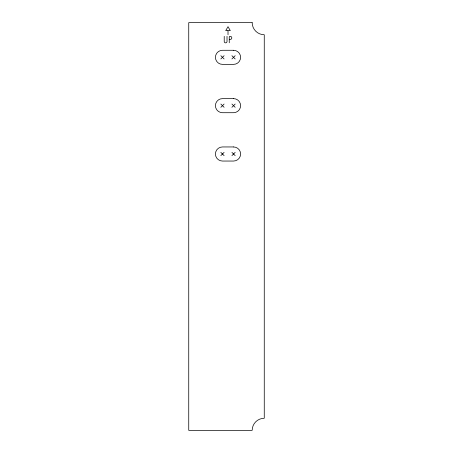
<?xml version="1.0" encoding="UTF-8"?>
<svg xmlns="http://www.w3.org/2000/svg" width="453" height="453" viewBox="0 0 453 453"><rect width="100%" height="100%" fill="white"/><g stroke="black" fill="none" stroke-linecap="round" stroke-linejoin="round"><path stroke-width="0.68" d="M220.843 58.958L224.099 55.702M231.925 58.958L235.175 55.702M220.843 107.293L224.099 104.037M231.925 107.293L235.175 104.037M220.843 155.622L224.099 152.372M231.925 155.622L235.175 152.372M227.848 30.628L225.73 30.628L228.012 26.676L230.294 30.628L228.012 30.628L228.012 34.734M229.411 39.451L230.243 39.451A1.552 1.552 0 0 0 231.794 37.899A1.552 1.552 0 0 0 230.243 36.342L230.005 36.342A0.753 0.753 0 0 0 229.252 37.101L229.252 42.792M231.925 55.702L235.175 58.958M220.843 55.702L224.099 58.958M231.925 104.037L235.175 107.293M220.843 104.037L224.099 107.293M231.925 152.372L235.175 155.622M220.843 152.372L224.099 155.622M227.01 36.342L227.01 41.466A1.393 1.393 0 0 1 225.617 42.859A1.393 1.393 0 0 1 224.224 41.466L224.224 36.342M252.179 22.65L188.737 22.65L188.737 430.35L252.179 430.35A12.084 12.084 0 0 1 264.263 418.266L264.263 34.734A12.084 12.084 0 0 1 252.179 22.65M233.55 50.283L222.474 50.283A7.05 7.05 0 0 0 215.424 57.327A7.05 7.05 0 0 0 222.474 64.377L233.55 64.377A7.05 7.05 0 0 0 240.6 57.327A7.05 7.05 0 0 0 233.55 50.283M233.55 98.618L222.474 98.618A7.05 7.05 0 0 0 215.424 105.662A7.05 7.05 0 0 0 222.474 112.712L233.55 112.712A7.05 7.05 0 0 0 240.6 105.662A7.05 7.05 0 0 0 233.55 98.618M233.55 146.948L222.474 146.948A7.05 7.05 0 0 0 215.424 153.997A7.05 7.05 0 0 0 222.474 161.047L233.55 161.047A7.05 7.05 0 0 0 240.6 153.997A7.05 7.05 0 0 0 233.55 146.948"/></g></svg>
